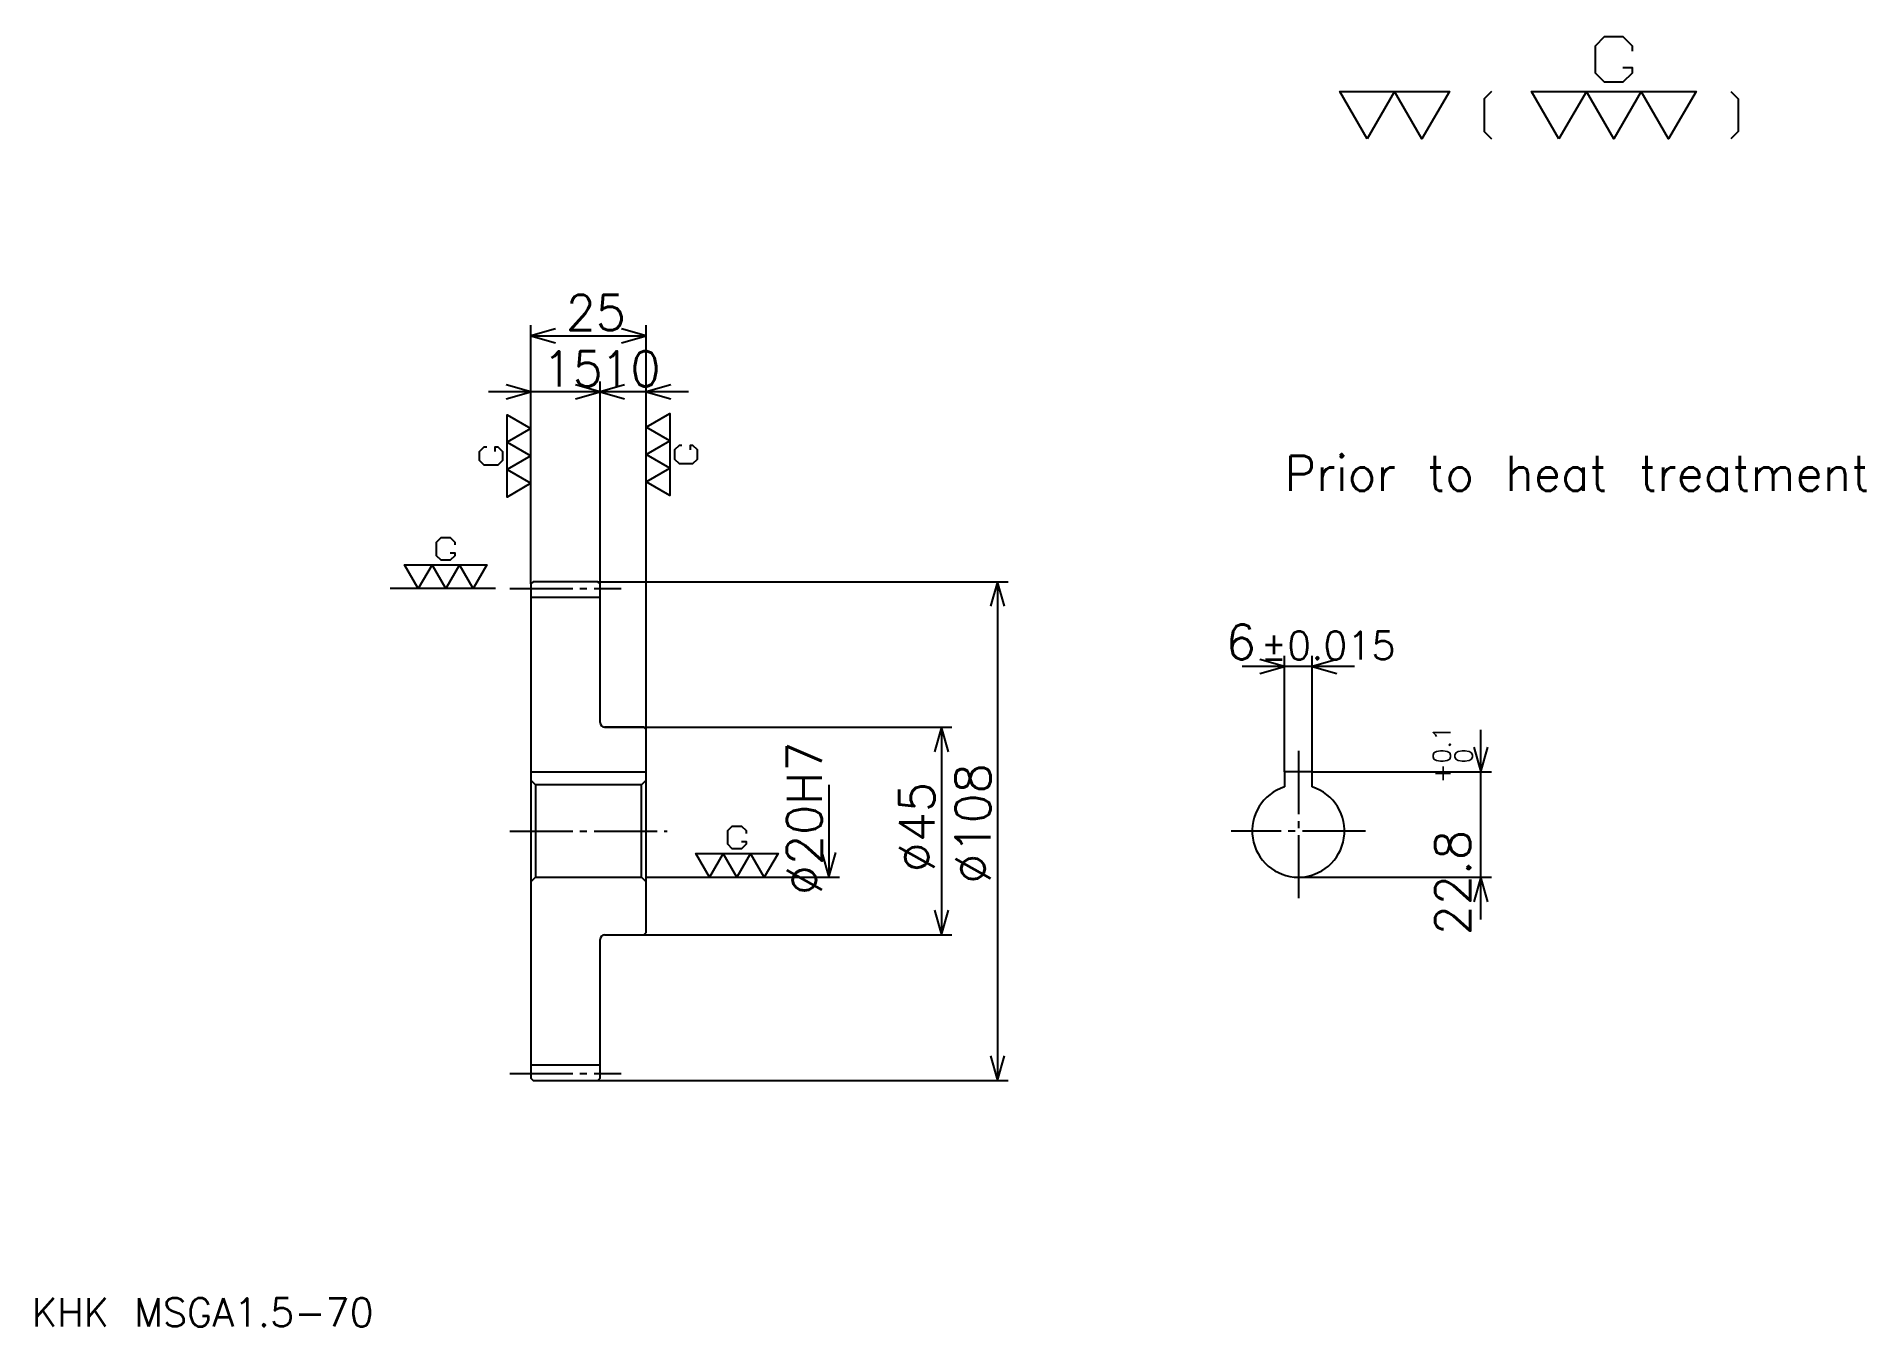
# Model space of a CAD drawing. Extents: x 16 to 412, y 17 to 296.
import ezdxf

# ---------------------------------------------------------------- set-up
doc = ezdxf.new("R2010")
doc.units = 0
doc.linetypes.add('DASHDOT', pattern=[18.260869, 13.695652, -1.521739, 1.521739, -1.521739])
doc.layers.get('0').update_dxf_attribs({"linetype": 'CONTINUOUS'})
doc.layers.add('DASHDOT', color=6, linetype='DASHDOT')
doc.styles.add('KANJI', font='TXT', dxfattribs={"bigfont": 'BIGFONT'})

msp = doc.modelspace()

# ---------------------------------------------------------------- linework, layer by layer
at = {"color": 5}
for p, q in [((123.260864, 178.021744), (123.260864, 233.565216)), ((123.260864, 231.282608), (148.260864, 231.282608)), ((148.260864, 178.021744), (148.260864, 233.565216)), ((147.391296, 219.108704), (114.130432, 219.108704)), ((157.391296, 219.108704), (129.130432, 219.108704)), ((138.260864, 178.021744), (138.260864, 221.391312)), ((123.260864, 177.521744), (123.260864, 178.021744)), ((137.760864, 178.021744), (148.260864, 178.021744)), ((138.260864, 177.521744), (138.260864, 178.021744)), ((148.260864, 178.021744), (226.630432, 178.021744)), ((148.260864, 146.021744), (148.260864, 178.021744)), ((224.347824, 178.021744), (224.347824, 70.021744)), ((301.586945, 159.647827), (277.32608, 159.647827)), ((286.456512, 136.821747), (286.456512, 161.930435)), ((292.456512, 136.821747), (292.456512, 161.930435)), ((139.260864, 146.521744), (148.260864, 146.521744)), ((148.260864, 146.521744), (214.456512, 146.521744)), ((212.173904, 146.521744), (212.173904, 101.521744)), ((328.978271, 104.891312), (328.978271, 145.952179)), ((292.456512, 136.821747), (331.260864, 136.821747)), ((187.82608, 134.021744), (187.82608, 114.021744)), ((148.260864, 114.021744), (190.108688, 114.021744)), ((289.456512, 114.021744), (331.260864, 114.021744)), ((139.260864, 101.521744), (148.260864, 101.521744)), ((148.260864, 101.521744), (214.456512, 101.521744)), ((137.760864, 70.021744), (148.260864, 70.021744)), ((148.260864, 70.021744), (226.630432, 70.021744))]:
    msp.add_line(p, q, dxfattribs=at)
at = {"color": 7}
msp.add_line((115.652168, 176.521744), (92.82608, 176.521744), dxfattribs=at)
at = {"color": 4}
for p, q in [((123.260864, 174.646744), (138.260864, 174.646744)), ((123.260864, 136.821747), (148.260864, 136.821747)), ((147.260864, 134.021744), (148.260864, 135.021744)), ((124.260864, 134.021744), (124.260864, 114.021744)), ((147.260864, 114.021744), (148.260864, 113.021744)), ((123.260864, 73.396744), (138.260864, 73.396744))]:
    msp.add_line(p, q, dxfattribs=at)
at = {"color": 7}
for points in [[(359.739136, 289.343506), (361.717407, 289.343506), (361.717407, 288.156525), (359.739136, 286.178284), (355.782623, 286.178284), (353.804352, 288.156525), (353.804352, 294.091309), (355.782623, 296.06958), (359.739136, 296.06958), (361.717407, 294.091309), (361.717407, 292.904358)], [(304.347839, 273.913055), (298.413055, 284.200012), (322.152191, 284.200012), (316.217407, 273.913055), (310.282623, 284.200012), (304.347839, 273.913055)], [(331.252197, 284.200012), (329.669586, 282.617401), (329.669586, 275.495667), (331.252197, 273.913055)], [(345.891327, 273.913055), (339.956543, 284.200012), (375.565247, 284.200012), (369.630432, 273.913055), (363.695679, 284.200012), (357.760895, 273.913055), (351.826111, 284.200012), (345.891327, 273.913055)], [(383.082611, 284.200012), (384.665222, 282.617401), (384.665222, 275.495667), (383.082611, 273.913055)], [(123.260864, 199.32608), (118.117386, 196.358704), (118.117386, 214.16304), (123.260864, 211.195648), (118.117386, 208.228271), (123.260864, 205.260864), (118.117386, 202.293488), (123.260864, 199.32608)], [(148.260864, 211.5), (153.404343, 214.467407), (153.404343, 196.663055), (148.260864, 199.630432), (153.404343, 202.597839), (148.260864, 205.565216), (153.404343, 208.532623), (148.260864, 211.5)], [(115.545647, 206.25), (115.545647, 207.239136), (116.139122, 207.239136), (117.128258, 206.25), (117.128258, 204.271744), (116.139122, 203.282608), (113.171738, 203.282608), (112.182602, 204.271744), (112.182602, 206.25), (113.171738, 207.239136), (113.765213, 207.239136)], [(155.976074, 207.543488), (155.382599, 207.543488), (154.393478, 206.554352), (154.393478, 204.576096), (155.382599, 203.586975), (158.349991, 203.586975), (159.339127, 204.576096), (159.339127, 206.554352), (158.349991, 207.543488), (157.756516, 207.543488), (157.756516, 206.554352)], [(105.836952, 184.236969), (106.82608, 184.236969), (106.82608, 183.643478), (105.836952, 182.654358), (103.858688, 182.654358), (102.86956, 183.643478), (102.86956, 186.61087), (103.858688, 187.600006), (105.836952, 187.600006), (106.82608, 186.61087), (106.82608, 186.017395)], [(98.91304, 176.521744), (95.945648, 181.665222), (113.749992, 181.665222), (110.7826, 176.521744), (107.815216, 181.665222), (104.847824, 176.521744), (101.880432, 181.665222), (98.91304, 176.521744)], [(168.880432, 121.736961), (169.869568, 121.736961), (169.869568, 121.143486), (168.880432, 120.15435), (166.902161, 120.15435), (165.91304, 121.143486), (165.91304, 124.11087), (166.902161, 125.100006), (168.880432, 125.100006), (169.869568, 124.11087), (169.869568, 123.517395)], [(161.956512, 114.021744), (158.98912, 119.165222), (176.793472, 119.165222), (173.82608, 114.021744), (170.858688, 119.165222), (167.891296, 114.021744), (164.923904, 119.165222), (161.956512, 114.021744)]]:
    msp.add_lwpolyline(points, dxfattribs=at)
at = {"color": 5}
for points in [[(128.586945, 232.804352), (123.260864, 231.282608), (128.586945, 229.760864)], [(142.934784, 229.760864), (148.260864, 231.282608), (142.934784, 232.804352)], [(117.934776, 217.586975), (123.260864, 219.108704), (117.934776, 220.630432)], [(132.934784, 217.586975), (138.260864, 219.108704), (132.934784, 220.630432)], [(143.586945, 220.630432), (138.260864, 219.108704), (143.586945, 217.586975)], [(153.586945, 220.630432), (148.260864, 219.108704), (153.586945, 217.586975)], [(225.869568, 172.695648), (224.347824, 178.021744), (222.82608, 172.695648)], [(281.130432, 158.126099), (286.456512, 159.647827), (281.130432, 161.169571)], [(297.782593, 161.169571), (292.456512, 159.647827), (297.782593, 158.126099)], [(213.695648, 141.195648), (212.173904, 146.521744), (210.652161, 141.195648)], [(327.456512, 142.147827), (328.978271, 136.821747), (330.5, 142.147827)], [(186.304337, 119.347832), (187.82608, 114.021744), (189.347809, 119.347832)], [(330.5, 108.695656), (328.978271, 114.021744), (327.456512, 108.695656)], [(210.652161, 106.847832), (212.173904, 101.521744), (213.695648, 106.847832)], [(222.82608, 75.347832), (224.347824, 70.021744), (225.869568, 75.347832)]]:
    msp.add_lwpolyline(points, dxfattribs=at)
at = {"color": 4}
for points in [[(138.260864, 147.521744), (138.260864, 177.521744), (137.760864, 178.021744), (123.760864, 178.021744), (123.260864, 177.521744), (123.260864, 113.021744)], [(139.260864, 101.521744), (147.760864, 101.521744), (148.260864, 102.021744), (148.260864, 146.021744), (147.760864, 146.521744), (139.260864, 146.521744)], [(123.260864, 113.021744), (124.260864, 114.021744), (147.260864, 114.021744), (147.260864, 134.021744), (124.260864, 134.021744), (123.260864, 135.021744)], [(292.456512, 133.561142), (292.456512, 136.821747), (286.456512, 136.821747), (286.456512, 133.561142)], [(123.260864, 113.021744), (123.260864, 70.521744), (123.760864, 70.021744), (137.760864, 70.021744), (138.260864, 70.521744), (138.260864, 100.521744)]]:
    msp.add_lwpolyline(points, dxfattribs=at)
for centre, radius, start, end in [((139.260864, 147.521744), 1, 180, 270), ((289.456512, 124.021744), 10, 107.45760275, 72.54239725), ((139.260864, 100.521744), 1, 90, 180)]:
    msp.add_arc(centre, radius, start, end, dxfattribs=at)
at = {"layer": 'DASHDOT', "color": 7}
for p, q in [((118.695648, 176.521744), (142.82608, 176.521744)), ((289.456512, 141.386963), (289.456512, 109.456528)), ((118.695648, 124.021744), (152.82608, 124.021744)), ((304.021729, 124.021744), (274.891296, 124.021744)), ((118.695648, 71.521744), (142.82608, 71.521744))]:
    msp.add_line(p, q, dxfattribs=at)

# ---------------------------------------------------------------- texts
at = {"color": 7, "style": 'KANJI'}
for s, height, p in [('25', 7.608696, (130.815216, 232.5)), ('15', 7.608696, (125.815208, 220.326096)), ('10', 7.608696, (138.315216, 220.326096)), ('Prior to heat treatment', 7.608696, (286.456512, 197.691315)), ('6', 7.608696, (273.750671, 161.169571)), ('%%p0.015', 6.086957, (281.282349, 161.169571)), ('KHK MSGA1.5-70', 6.086957, (15.217391, 16.73913))]:
    msp.add_text(s, height=height, dxfattribs=at).set_placement(p)
for s, height, p in [('0.1', 3.804348, (322.434784, 138.640945)), ('%%c20H7', 7.608696, (186.304337, 110.135872)), ('0', 3.804348, (327.152161, 138.640945)), ('%%c108', 7.608696, (222.82608, 112.608704)), ('+', 3.804348, (322.434784, 134.380066)), ('%%c45', 7.608696, (210.652161, 115.081528)), ('22.8', 7.608696, (326.695648, 101.446625))]:
    msp.add_text(s, height=height, rotation=90, dxfattribs=at).set_placement(p)

doc.saveas('drawing.dxf')
